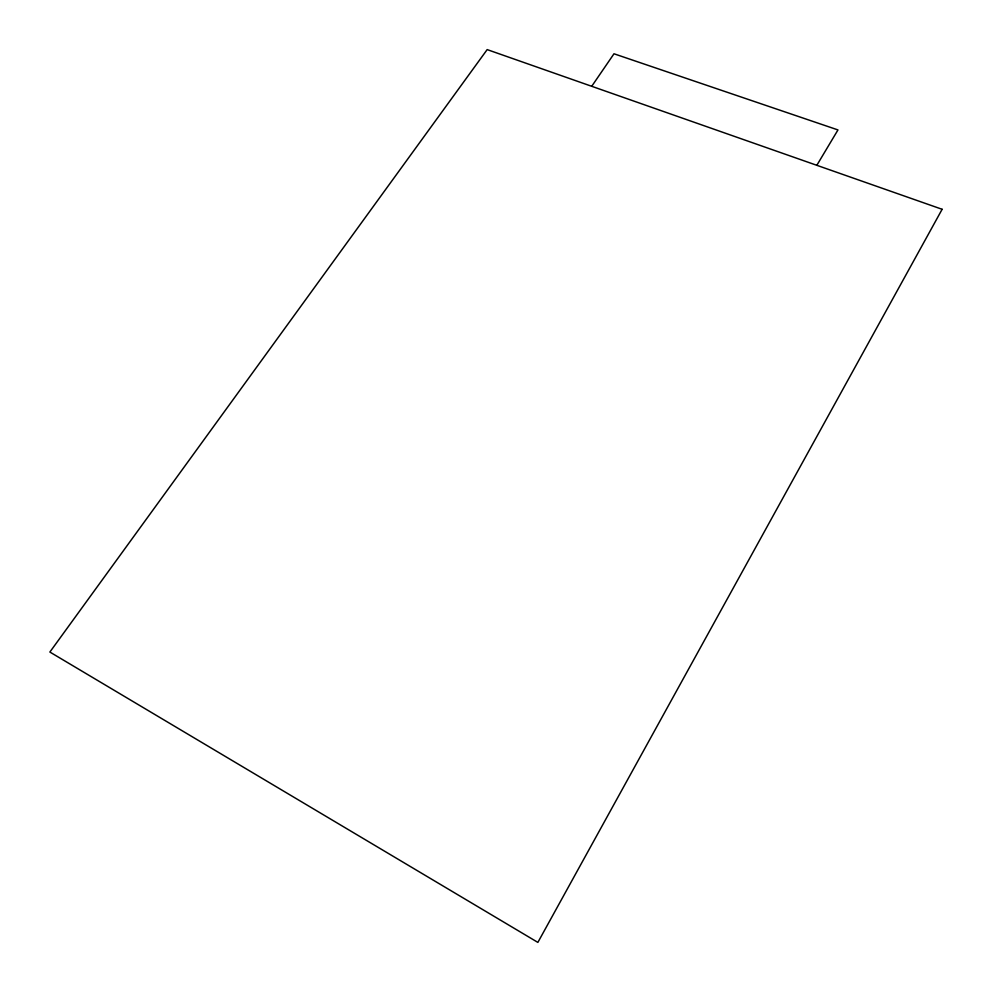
<?xml version="1.0" encoding="UTF-8"?>
<svg xmlns="http://www.w3.org/2000/svg" width="992" height="992" viewBox="0 0 992 992"><rect width="100%" height="100%" fill="white"/><g stroke="black" fill="none" stroke-linecap="round" stroke-linejoin="round"><path stroke-width="1.49" d="M816.825 165.304L837.967 129.927L613.986 53.779L591.728 86.292M942.127 209.287L537.875 942.4L49.873 652.042L487.171 49.6L942.127 209.287"/></g></svg>
